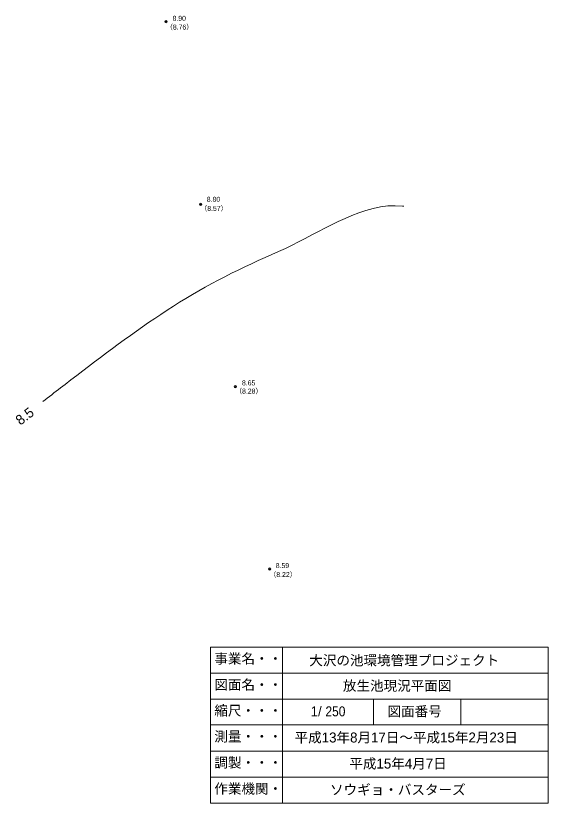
# Model space of a CAD drawing. Units: millimetres, scale not verified. Extents: x 13490 to 141534, y 7000 to 96571.
# Drawn here: x 112830 to 141534, y 7000 to 49421 of the extents above; entities that cross this region are included whole.
import ezdxf
from ezdxf.enums import TextEntityAlignment as Align

# ---------------------------------------------------------------- set-up
doc = ezdxf.new("R2010")
doc.units = ezdxf.units.MM
doc.header["$LTSCALE"] = 250
doc.header["$PDMODE"] = 32
doc.header["$PDSIZE"] = 125
doc.layers.add('0平面図-0通り芯', color=6, linetype='Continuous', lineweight=13)
doc.styles.add('MS-ゴシック-5.0-1.0', font='')
doc.styles.get('MS-ゴシック-5.0-1.0').set_extended_font_data('MS-ゴシック-5.0-1.0')

msp = doc.modelspace()

# ---------------------------------------------------------------- linework, layer by layer
at = {"layer": '0平面図-0通り芯', "color": 3}
for p, q in [((131705.5, 38935.8), (132093.1, 39046)), ((132093.1, 39046), (132485.7, 39128.1)), ((132485.7, 39128.1), (132882.1, 39174.4)), ((132882.1, 39174.4), (133281, 39179.9)), ((133281, 39179.9), (133681.3, 39159.1)), ((133681.3, 39159.1), (133742.9, 39155)), ((130580.3, 38504.1), (130949.2, 38660.7)), ((130949.2, 38660.7), (131324, 38805.4)), ((131324, 38805.4), (131705.5, 38935.8)), ((129856.2, 38163.5), (130216.3, 38337.7)), ((130216.3, 38337.7), (130580.3, 38504.1)), ((128789.5, 37613.7), (129143.8, 37799.5)), ((129143.8, 37799.5), (129499, 37983.4)), ((129499, 37983.4), (129856.2, 38163.5)), ((128079.8, 37244.7), (128435.1, 37428.1)), ((128435.1, 37428.1), (128789.5, 37613.7)), ((127362.2, 36891.8), (127722.4, 37065.5)), ((127722.4, 37065.5), (128079.8, 37244.7)), ((126270.7, 36393.4), (126635.7, 36557.4)), ((126635.7, 36557.4), (126999.8, 36723)), ((126999.8, 36723), (127362.2, 36891.8)), ((125178.2, 35896.3), (125541.2, 36064.4)), ((125541.2, 36064.4), (125905.7, 36229.6)), ((125905.7, 36229.6), (126270.7, 36393.4)), ((124458.1, 35547.1), (124817.1, 35723.9)), ((124817.1, 35723.9), (125178.2, 35896.3)), ((123746.7, 35180.4), (124101.3, 35365.8)), ((124101.3, 35365.8), (124458.1, 35547.1)), ((122696, 34599.5), (123044, 34797.2)), ((123044, 34797.2), (123394.2, 34990.8)), ((123394.2, 34990.8), (123746.7, 35180.4)), ((122006.8, 34192.7), (122350.3, 34398)), ((122350.3, 34398), (122696, 34599.5)), ((121326.5, 33771.3), (121665.5, 33983.8)), ((121665.5, 33983.8), (122006.8, 34192.7)), ((120654.7, 33336.7), (120989.6, 33555.5)), ((120989.6, 33555.5), (121326.5, 33771.3)), ((119990.6, 32890.2), (120321.7, 33114.8)), ((120321.7, 33114.8), (120654.7, 33336.7)), ((119661.2, 32663), (119990.6, 32890.2)), ((119007.3, 32201.7), (119333.4, 32433.5)), ((119333.4, 32433.5), (119661.2, 32663)), ((118359.3, 31732.2), (118682.6, 31967.8)), ((118682.6, 31967.8), (119007.3, 32201.7)), ((117716.4, 31256), (118037.3, 31494.8)), ((118037.3, 31494.8), (118359.3, 31732.2)), ((117077.4, 30774.7), (117396.5, 31015.9)), ((117396.5, 31015.9), (117716.4, 31256)), ((116759, 30532.6), (117077.4, 30774.7)), ((116123.8, 30046.3), (116441.2, 30289.7)), ((116441.2, 30289.7), (116759, 30532.6)), ((115489.6, 29558.5), (115806.6, 29802.5)), ((115806.6, 29802.5), (116123.8, 30046.3)), ((115130.4, 29283.3), (115010.7, 29191.6)), ((115250.1, 29375.1), (115130.4, 29283.3)), ((115369.9, 29466.8), (115250.1, 29375.1)), ((115489.6, 29558.5), (115369.9, 29466.8)), ((114651.4, 28916.4), (114531.7, 28824.7)), ((114771.2, 29008.2), (114651.4, 28916.4)), ((114890.9, 29099.9), (114771.2, 29008.2)), ((115010.7, 29191.6), (114890.9, 29099.9)), ((114411.9, 28733), (114292.2, 28641.2)), ((114531.7, 28824.7), (114411.9, 28733))]:
    msp.add_line(p, q, dxfattribs=at)
at = {"layer": '0平面図-0通り芯', "color": 4}
for p, q in [((123330.6, 15411.9), (123330.6, 7000.5)), ((123330.6, 15411.9), (141533.8, 15411.9)), ((127210.8, 15411.9), (127210.8, 7000.5)), ((141533.8, 15411.9), (141533.8, 7000.5)), ((123330.6, 14005.7), (141533.8, 14005.7)), ((123330.6, 12599.4), (141533.8, 12599.4)), ((132106.7, 12599.4), (132106.7, 11219.2)), ((136820.2, 12599.4), (136820.2, 11219.2)), ((123330.6, 11219.2), (141533.8, 11219.2)), ((123330.6, 9813), (141533.8, 9813)), ((123330.6, 8406.7), (141533.8, 8406.7)), ((123330.6, 7000.5), (141533.8, 7000.5))]:
    msp.add_line(p, q, dxfattribs=at)
at = {"layer": '0平面図-0通り芯', "color": 7}
for p in [(120931.5, 49095.3), (122795.4, 39270.5), (124659.3, 29445.8), (126523.3, 19621)]:
    msp.add_point(p, dxfattribs=at)

# ---------------------------------------------------------------- texts
at = {"layer": '0平面図-0通り芯', "color": 4, "style": 'MS-ゴシック-5.0-1.0'}
for s, p in [('8.90', (121281.4, 49068.4)), ('（8.76）', (120924.5, 48596)), ('8.80', (123126.7, 39317.9)), ('（8.57）', (122776.8, 38828)), ('8.65', (125025.4, 29429.2)), ('（8.28）', (124654.5, 28986.1)), ('8.59', (126844.1, 19588.3)), ('（8.22）', (126500, 19106.5))]:
    msp.add_text(s, height=268.1, dxfattribs=at).set_placement(p, align=Align.BOTTOM_LEFT)
at = {"layer": '0平面図-0通り芯', "color": 3, "style": 'MS-ゴシック-5.0-1.0'}
msp.add_text('8.5', height=536.1, rotation=37.436, dxfattribs=at).set_placement((113178, 27208.8), align=Align.BOTTOM_LEFT)
for s, p in [('事業名・・', (123534.6, 14361.6)), ('大沢の池環境管理プロジェクト', (128652.4, 14270.2)), ('図面名・・', (123534.6, 12955.3)), ('放生池現況平面図', (130464.4, 12900.6)), ('縮尺・・・', (123534.6, 11562.1)), ('1/', (128724.5, 11521.1)), ('図面番号', (132869.5, 11521.1)), ('測量・・・', (123534.6, 10168.9)), ('平成13年8月17日～平成15年2月23日', (127860.2, 10114.1)), ('調製・・・', (123534.6, 8762.6)), ('平成15年4月7日', (130811.6, 8707.9)), ('作業機関・', (123534.6, 7356.4)), ('ソウギョ・バスターズ', (129770, 7301.6))]:
    msp.add_text(s, height=536.1, dxfattribs=at).set_placement(p, align=Align.BOTTOM_LEFT)
at = {"layer": '0平面図-0通り芯', "color": 3, "style": 'MS-ゴシック-5.0-1.0', "width": 0.9}
msp.add_text('250', height=536.1, dxfattribs=at).set_placement((129523.1, 11521.1), align=Align.BOTTOM_LEFT)

doc.saveas('drawing.dxf')
